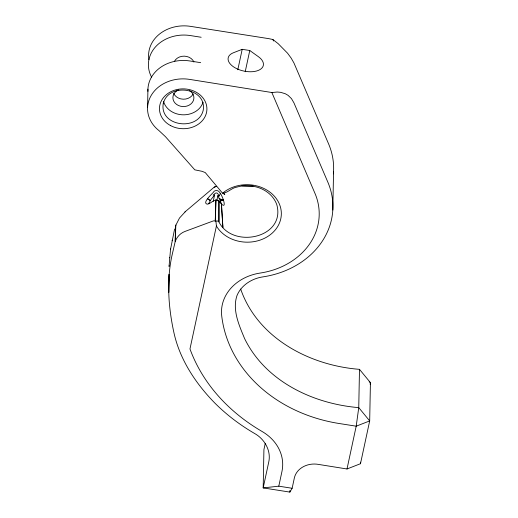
<?xml version="1.0" encoding="UTF-8"?>
<svg xmlns="http://www.w3.org/2000/svg" width="518" height="518" viewBox="0 0 518 518"><rect width="100%" height="100%" fill="white"/><g stroke="black" fill="none" stroke-linecap="round" stroke-linejoin="round"><path stroke-width="0.78" d="M219.004 201.178C228.457 213.209 222.85 195.61 219.496 192.243A3.393 2.849 1.1 0 0 214.038 191.317C213.999 192.469 201.373 202.642 207.161 204.209C211.273 203.846 214.931 197.436 219.004 201.178L218.926 221.905C232.427 249.281 285.904 238.092 276.819 204.707C271.303 189.174 252.162 182.614 237.134 187.037C231.708 187.723 227.985 192.851 222.585 193.233L205.277 172.598L202.098 171.322L194.794 169.839L165.495 136.726L158.981 130.614A35.638 29.921 1.1 0 1 151.301 95.254A35.638 29.921 1.1 0 1 189.517 79.377L271.859 92.521L277.279 92.029L280.711 92.34L285.36 93.771L288.073 95.351L291.459 98.614L293.939 102.855L327.849 182.168A85.671 71.931 1.1 0 1 262.898 276.884C251.975 278.483 241.271 285.114 236.979 295.597C232.096 310.017 239.161 325.388 244.613 338.63C265.54 381.39 313.04 403.82 358.754 407.634L369.69 420.92L360.483 463.714L347.002 468.984L318.667 464.439A20.338 17.081 1.1 0 0 294.353 477.965L292.139 488.273L289.873 492.1L263.183 487.904L263.921 449.611L265.268 443.35M147.578 107.576L147.928 89.167M289.873 492.1L289.905 490.507M332.809 210.03L333.547 171.736M240.669 289.038C257.647 338.338 309.906 365.559 359.486 369.34L358.754 407.634L356.203 426.185L347.002 468.984M360.483 463.714L360.515 462.173M214.206 187.16L216.518 186.325L214.206 187.16L185.561 211.422L179.474 218.065L175.537 225.809L175.207 241.517L171.84 256.125A139.549 91.505 68.7 0 0 169.263 273.627C167.599 293.512 169.716 313.565 173.996 333.003C179.979 359.9 195.882 383.76 214.989 403.218A200.026 167.949 1.1 0 0 254.552 433.456C264.465 438.94 271.341 450.647 268.738 462.069L263.183 487.904L278.794 486.175L292.139 488.273M215.812 199.98L215.268 220.998L217.579 220.979L218.926 221.905L218.887 201.068M216.051 199.98L215.268 220.998L213.468 220.869L185.081 231.404C180.458 233.055 176.839 236.927 175.207 241.517L175.842 225.013L175.537 225.809M174.618 229.001L170.545 249.268L169.062 266.401L169.088 265.876M221.484 205.122L221.536 204.61M237.807 69.749L242.197 49.32L249.773 50.511L258.398 56.689A17.968 9.628 12.1 0 1 258.132 70.487A17.968 9.628 12.1 0 1 233.126 66.563A17.968 9.628 12.1 0 1 233.391 52.765L242.197 49.32M213.215 201.379L214.569 195.079L213.112 195.066L215.242 193.344A1.625 1.366 1.1 0 1 217.864 193.79L219.166 195.992L220.273 193.615M216.841 200.388L217.851 195.668L219.166 195.992M245.215 71.724L249.773 50.511M215.922 221.309L216.407 225.997L189.97 348.944A182.841 153.516 1.1 0 0 225.201 403.289A186.467 156.559 1.1 0 0 262.076 431.475A47.462 39.847 1.1 0 1 281.941 471.529L278.794 486.175M370.092 384.181L370.422 382.627L359.486 369.34M208.624 203.762L210.994 199.501L214.569 195.079M185.561 211.422L184.945 211.959M169.535 257.828L169.58 257.407M170.545 249.268L170.603 248.951M172.093 240.74L172.306 240.203M217.851 195.668L220.441 201.042L223.187 199.695L221.432 199.585L220.273 200.654L221.957 200.647L223.342 200.019M217.631 200.239L216.997 200.686L218.318 200.602M220.098 200.259L221.432 199.585L221.957 200.647M201.165 37.264L190.359 35.561A35.638 29.921 1.1 0 0 155.853 46.497A35.638 29.921 1.1 0 0 151.67 77.318M200.673 62.665L189.866 60.969A35.638 29.921 1.1 0 0 147.934 91.369M333.385 173.854A85.671 71.931 1.1 0 0 328.587 143.874L293.952 62.982L291.181 58.133L287.555 53.199L278.205 43.7L272.876 39.504L268.939 38.675L190.533 26.36A35.638 29.921 1.1 0 0 148.912 59.68M223.517 193.557L224.818 194.554L224.041 193.881L224.359 194.101M219.062 198.252L221.432 199.585M210.334 200.472L207.64 198.763L210.237 200.628M369.166 381.727L370.422 382.627L369.69 420.92L356.203 426.185L339.245 423.523A143.732 120.681 1.1 0 1 221.717 315.902A47.462 39.847 1.1 0 1 260.282 273.038A72.106 60.541 1.1 0 0 314.95 193.318L271.859 92.521M272.876 39.504L273.51 40.987M220.441 201.042L221.516 204.306L222.908 227.486L221.387 204.351M174.365 61.461A10.509 8.825 1.1 0 1 184.337 56.158A10.509 8.825 1.1 0 1 193.92 62.05M193.214 93.894A10.509 8.825 1.1 0 1 183.242 99.203A10.509 8.825 1.1 0 1 173.653 93.311M189.569 90.637A10.509 8.825 1.1 0 1 190.896 103.976A10.509 8.825 1.1 0 1 175 102.998A10.509 8.825 1.1 0 1 178.412 89.951M203.062 102.234A20.338 17.081 1.1 0 1 179.791 114.536L178.988 114.394A20.338 17.081 1.1 0 1 163.571 101.431M222.585 193.233A34.24 28.749 1.1 0 1 273.614 195.39A34.24 28.749 1.1 0 1 265.637 237.71A34.24 28.749 1.1 0 1 216.407 225.997M253.211 185.988A30.847 25.9 1.1 0 1 241.971 185.761M169.121 274.333L168.758 292.411L169.121 274.333M163.209 103.807C159.563 126.586 198.452 131.604 203.244 110.094C206.889 87.315 168 82.297 163.209 103.807M170.739 125.686A23.731 19.924 1.1 0 0 206.909 109.499A23.731 19.924 1.1 0 0 171.924 91.194A23.731 19.924 1.1 0 0 170.739 125.686"/></g></svg>
